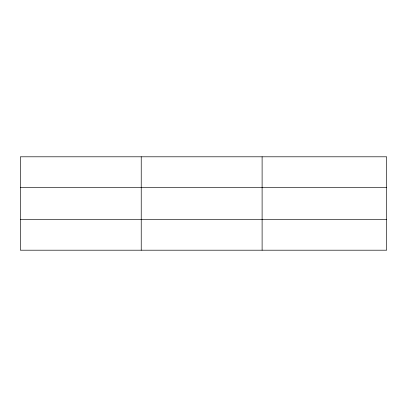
<?xml version="1.0" encoding="UTF-8"?>
<svg xmlns="http://www.w3.org/2000/svg" width="407" height="407" viewBox="0 0 407 407"><rect width="100%" height="100%" fill="white"/><g stroke="black" fill="none" stroke-linecap="round" stroke-linejoin="round"><path stroke-width="0.61" d="M141.229 250.198L141.229 156.802M262.108 250.198L262.108 156.802M386.65 219.378L386.65 250.198L20.35 250.198L20.35 156.802L386.65 156.802L386.65 219.378L20.35 219.378M20.35 187.622L386.65 187.622"/></g></svg>
